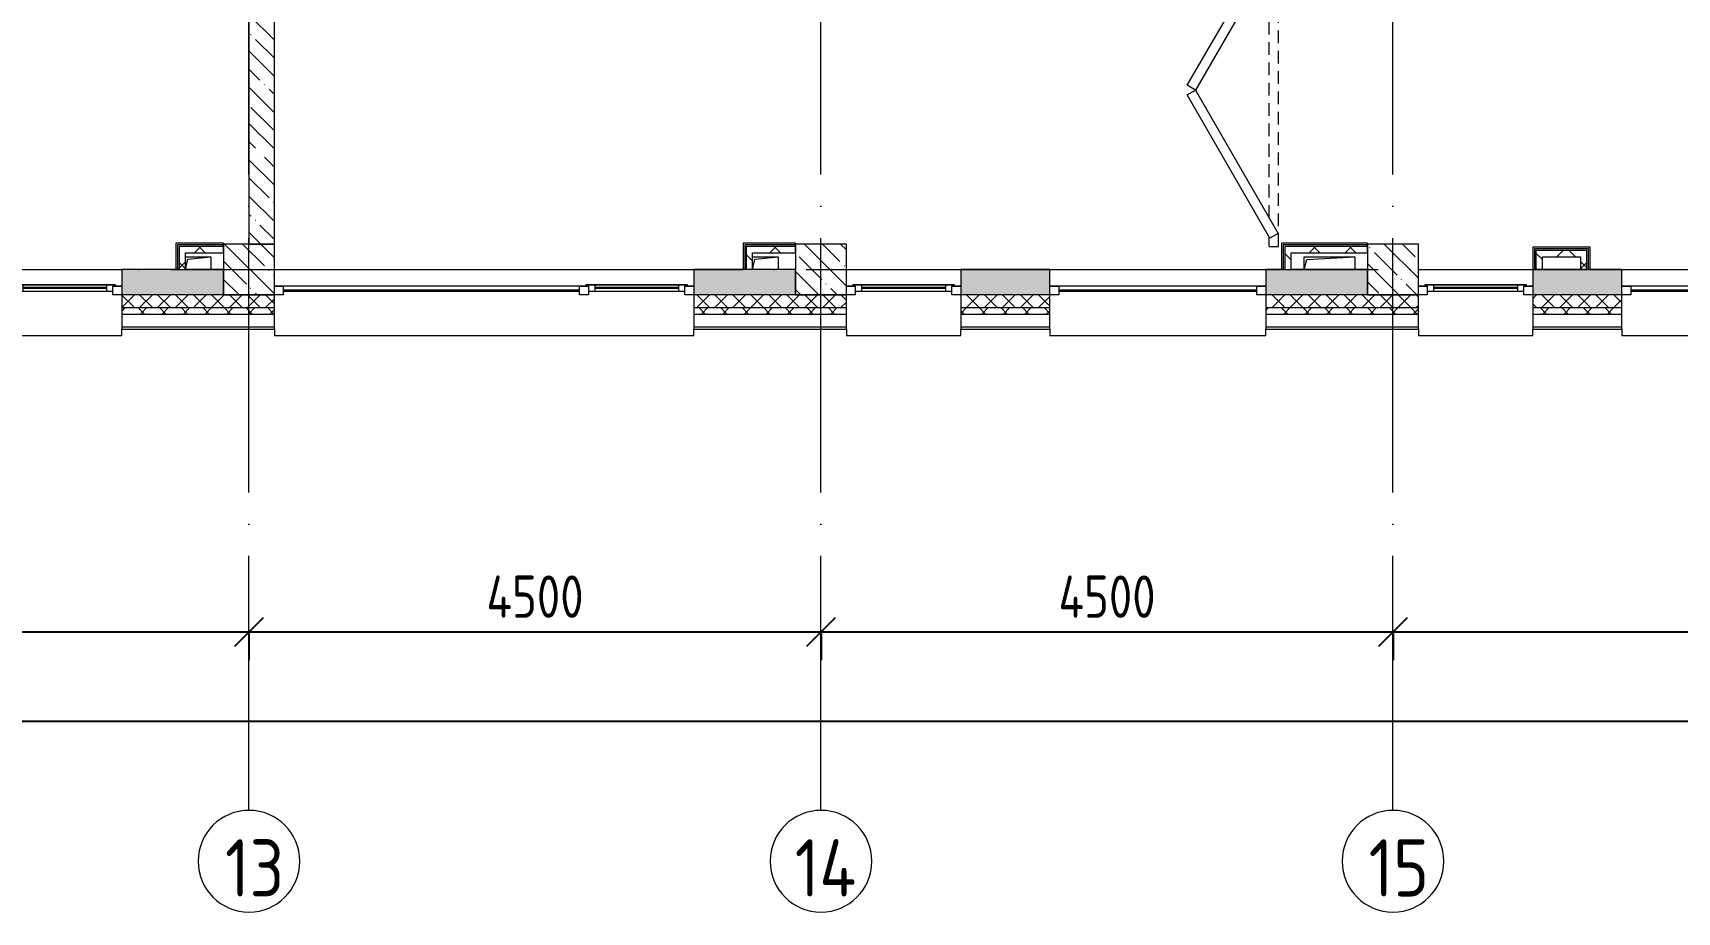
# Model space of a CAD drawing. Header units: millimetres. Extents: x -68946 to 288321, y -402657 to 324925.
# Drawn here: x 52249 to 65184, y -83822 to -76910 of the extents above; entities that cross this region are included whole.
import ezdxf

# ---------------------------------------------------------------- set-up
doc = ezdxf.new("R2010")
doc.units = ezdxf.units.MM
doc.linetypes.add('200_ШТРИХ__ш1_п0_6_', pattern=[160, 100, -60])
doc.linetypes.add('ADSK_Линия сетки', pattern=[2500, 2000, -250, 0, -250])
doc.layers.get('Defpoints').update_dxf_attribs({"color": 250})
for name, color, linetype, lineweight in [('A-____-____-DIMS', 250, 'Continuous', 9), ('A-DETL-GENF-OTLN', 250, 'Continuous', 5), ('A-DOOR-____-OTLN', 250, 'Continuous', 5), ('A-DOOR-FRAM-MCUT', 31, 'Continuous', 5), ('A-FLOR-____-OTLN', 192, 'Continuous', 9), ('A-GLAZ-____-MCUT', 250, 'Continuous', 9), ('A-GLAZ-____-OTLN', 250, 'Continuous', 5), ('A-WALL-____-MCUT', 250, 'Continuous', 13), ('A-WALL-____-PATT', 250, 'Continuous', 13), ('A-WALL-FNSH-MCUT', 250, 'Continuous', 13), ('I-WALL-____-OTLN', 250, 'Continuous', 9), ('S-COLS-____-MCUT', 250, 'Continuous', 25), ('S-COLS-____-OTLN', 250, 'Continuous', 9), ('S-GRID-____-IDEN', 250, 'Continuous', 9), ('S-GRID-____-OTLN', 250, 'Continuous', 9)]:
    doc.layers.add(name, color=color, linetype=linetype, lineweight=lineweight)
doc.styles.add('GOST Common', font='', dxfattribs={"width": 0.9, "height": 350})
doc.styles.get("Standard").update_dxf_attribs({"font": 'ГОСТ тип А.ttf'})
doc.styles.get('GOST Common').set_extended_font_data('GOST Common')
doc.dimstyles.new('А3', dxfattribs={"dimtxt": 333, "dimasz": 222, "dimexe": 222, "dimexo": 111, "dimgap": 111, "dimtad": 1, "dimtoh": 1, "dimdec": 0, "dimrnd": 0.0015, "dimzin": 0, "dimdsep": 46, "dimtxsty": 'Standard', "dimblk": 'OBLIQUE', "dimcen": 0, "dimclrd": 7, "dimclre": 7, "dimclrt": 7, "dimadec": 0, "dimazin": 0, "dimtfac": 1, "dimtdec": 0, "dimtofl": 0, "dimtmove": 0, "dimatfit": 3, "dimfxl": 1, "dimtolj": 1, "dimtzin": 0, "dimarcsym": 0})
pattern_1 = [(135, (-601.3, -122294.79), (-142.5612, -142.5612), []), (135, (-458.73, -122294.79), (-142.5612, -142.5612), [252.016, -50.403, 3.353, -47.05])]
pattern_2 = [(45, (-601.3, -122294.79), (-141.42136, 141.42136), []), (135, (-601.3, -122294.79), (-141.42136, -141.42136), [])]

# ---------------------------------------------------------------- blocks, each defined once
blk = doc.blocks.new('DOR__перегородка__Прямоугольная - Вн_ДПГ_7050х3880h-31766879-АР1_Маркировочный план 2 этажа С1')
at = {"layer": 'A-DOOR-____-OTLN', "linetype": '200_ШТРИХ__ш1_п0_6_'}
for p, q in [((-150, 0), (-7200, 0)), ((-7200, -1474), (-7200, 0)), ((-7190, -75), (-7200, -75)), ((-7125, -1474), (-7125, -112)), ((-5030, -75), (-7040, -75)), ((-6975, -112), (-6975, -75)), ((-6900, -156), (-6900, -75)), ((-6825, -199), (-6825, -75)), ((-4859, -75), (-4880, -75)), ((-2704, -75), (-4709, -75)), ((-2533, -75), (-2554, -75)), ((-377, -75), (-2383, -75)), ((-150, -75), (-227, -75)), ((-150, -75), (-150, 0)), ((-7050, -1474), (-7050, -155)), ((-6975, -1474), (-6975, -199)), ((-6900, -1474), (-6900, -242)), ((-6825, -1474), (-6825, -285)), ((-6825, -1474), (-7200, -1474))]:
    blk.add_line(p, q, dxfattribs=at)
at = {"layer": 'A-DOOR-FRAM-MCUT'}
for p, q in [((-7200, -69), (-7162, -4)), ((-6074, -719), (-7200, -69)), ((-7162, -4), (-6037, -654)), ((-6033, -654), (-4907, -4)), ((-4870, -69), (-5996, -719)), ((-4907, -4), (-4870, -69)), ((-4870, -69), (-4832, -4)), ((-3744, -719), (-4870, -69)), ((-4832, -4), (-3707, -654)), ((-3707, -654), (-2581, -4)), ((-2543, -69), (-3669, -719)), ((-2581, -4), (-2543, -69)), ((-2543, -69), (-2506, -4)), ((-1418, -719), (-2543, -69)), ((-2506, -4), (-1380, -654)), ((-1380, -654), (-254, -4)), ((-217, -69), (-1343, -719)), ((-254, -4), (-217, -69)), ((-6037, -654), (-6074, -719)), ((-5996, -719), (-6033, -654)), ((-3707, -654), (-3744, -719)), ((-3669, -719), (-3707, -654)), ((-1380, -654), (-1418, -719)), ((-1343, -719), (-1380, -654))]:
    blk.add_line(p, q, dxfattribs=at)
blk = doc.blocks.new('Окно_СКБ_1Ст1 - 120_Окно_СКБ_1Ст_900_ОК3л-29018700-АР1_Маркировочный план 2 этажа С1')
at = {"layer": 'A-GLAZ-____-MCUT'}
for p, q in [((-450, -195), (-450, -125)), ((-450, -125), (-380, -125)), ((-380, -125), (-380, -195)), ((380, -195), (380, -125)), ((380, -125), (450, -125)), ((450, -125), (450, -195)), ((-380, -195), (-450, -195)), ((-380, -195), (-400, -195)), ((-400, -195), (-400, -205)), ((-400, -205), (400, -205)), ((400, -205), (-400, -205)), ((380, -155), (-380, -155)), ((-380, -155), (-380, -195)), ((-330, -205), (-330, -155)), ((330, -205), (330, -155)), ((380, -195), (380, -155)), ((450, -195), (380, -195)), ((400, -195), (380, -195)), ((400, -205), (400, -195))]:
    blk.add_line(p, q, dxfattribs=at)
at = {"layer": 'A-GLAZ-____-MCUT', "lineweight": 5}
for p, q in [((-330, -175), (330, -175)), ((330, -185), (-330, -185))]:
    blk.add_line(p, q, dxfattribs=at)
at = {"layer": 'A-GLAZ-____-OTLN'}
for p, q in [((-450, -195), (-400, -195)), ((400, -195), (450, -195))]:
    blk.add_line(p, q, dxfattribs=at)
blk = doc.blocks.new('Окно_СКБ_1Ст1 - 120_Окно_СКБ_1Ст_1700_ОК19Л-29018918-АР1_Маркировочный план 2 этажа С1')
at = {"layer": 'A-GLAZ-____-MCUT'}
for p, q in [((-850, -195), (-850, -125)), ((-850, -125), (-780, -125)), ((-780, -125), (-780, -195)), ((780, -195), (780, -125)), ((780, -125), (850, -125)), ((850, -125), (850, -195)), ((-780, -195), (-850, -195)), ((850, -195), (780, -195))]:
    blk.add_line(p, q, dxfattribs=at)
at = {"layer": 'A-GLAZ-____-MCUT', "lineweight": 5}
for p, q in [((780, -155), (-780, -155)), ((780, -165), (-780, -165))]:
    blk.add_line(p, q, dxfattribs=at)
at = {"layer": 'A-GLAZ-____-OTLN'}
blk.add_line((-850, -195), (850, -195), dxfattribs=at)
blk = doc.blocks.new('Окно_СКБ_2Ст1 - Окно_СКБ_2Ст 3300_ОК2л-29018874-АР1_Маркировочный план 2 этажа С1')
at = {"layer": 'A-GLAZ-____-MCUT'}
for p, q in [((-1650, -195), (-1650, -125)), ((-1650, -125), (-1580, -125)), ((-1580, -125), (-1580, -195)), ((-820, -195), (-820, -125)), ((-820, -125), (-750, -125)), ((-750, -125), (-750, -195)), ((1580, -195), (1580, -125)), ((1580, -125), (1650, -125)), ((1650, -125), (1650, -195)), ((-1580, -195), (-1650, -195)), ((-1580, -195), (-1600, -195)), ((-1600, -195), (-1600, -205)), ((-1600, -205), (-800, -205)), ((-800, -205), (-1600, -205)), ((-820, -155), (-1580, -155)), ((-1580, -155), (-1580, -195)), ((-1530, -205), (-1530, -155)), ((-870, -205), (-870, -155)), ((-820, -195), (-820, -155)), ((-750, -195), (-820, -195)), ((-800, -195), (-820, -195)), ((-800, -205), (-800, -195)), ((1650, -195), (1580, -195))]:
    blk.add_line(p, q, dxfattribs=at)
at = {"layer": 'A-GLAZ-____-MCUT', "lineweight": 5}
for p, q in [((-1530, -175), (-870, -175)), ((-870, -185), (-1530, -185)), ((1580, -155), (-750, -155)), ((1580, -165), (-750, -165))]:
    blk.add_line(p, q, dxfattribs=at)
at = {"layer": 'A-GLAZ-____-OTLN'}
for p, q in [((-1650, -195), (-1600, -195)), ((-800, -195), (1650, -195))]:
    blk.add_line(p, q, dxfattribs=at)
blk = doc.blocks.new('Окно_СКБ_2Ст1 - Окно_СКБ_2Ст 3400-29018936-АР1_Маркировочный план 2 этажа С1')
at = {"layer": 'A-GLAZ-____-MCUT'}
for p, q in [((-1650, -195), (-1650, -125)), ((-1650, -125), (-1580, -125)), ((-1580, -125), (-1580, -195)), ((-820, -195), (-820, -125)), ((-820, -125), (-750, -125)), ((-750, -125), (-750, -195)), ((1580, -195), (1580, -125)), ((1580, -125), (1650, -125)), ((1650, -125), (1650, -195)), ((-1580, -195), (-1650, -195)), ((-1580, -195), (-1600, -195)), ((-1600, -195), (-1600, -205)), ((-1600, -205), (-800, -205)), ((-800, -205), (-1600, -205)), ((-820, -155), (-1580, -155)), ((-1580, -155), (-1580, -195)), ((-1530, -205), (-1530, -155)), ((-870, -205), (-870, -155)), ((-820, -195), (-820, -155)), ((-750, -195), (-820, -195)), ((-800, -195), (-820, -195)), ((-800, -205), (-800, -195)), ((1650, -195), (1580, -195))]:
    blk.add_line(p, q, dxfattribs=at)
at = {"layer": 'A-GLAZ-____-MCUT', "lineweight": 5}
for p, q in [((-1530, -175), (-870, -175)), ((-870, -185), (-1530, -185)), ((1580, -155), (-750, -155)), ((1580, -165), (-750, -165))]:
    blk.add_line(p, q, dxfattribs=at)
at = {"layer": 'A-GLAZ-____-OTLN'}
for p, q in [((-1650, -195), (-1600, -195)), ((-800, -195), (1650, -195))]:
    blk.add_line(p, q, dxfattribs=at)
blk = doc.blocks.new('WNW_Отлив1 - Отлив_металлический 2-28598290-АР1_Маркировочный план 2 этажа С1')
at = {"layer": 'A-GLAZ-____-OTLN'}
for p, q in [((1650, 320), (-1650, 320)), ((-1650, 320), (-1650, 270)), ((1650, 270), (1650, 320))]:
    blk.add_line(p, q, dxfattribs=at)
blk = doc.blocks.new('WNW_Отлив1 - Отлив_металлический 2-28596055-АР1_Маркировочный план 2 этажа С1')
at = {"layer": 'A-GLAZ-____-OTLN'}
for p, q in [((450, 320), (-450, 320)), ((-450, 320), (-450, 270)), ((450, 270), (450, 320))]:
    blk.add_line(p, q, dxfattribs=at)
blk = doc.blocks.new('WNW_Отлив1 - Отлив_металлический 2-28595994-АР1_Маркировочный план 2 этажа С1')
at = {"layer": 'A-GLAZ-____-OTLN'}
for p, q in [((850, 320), (-850, 320)), ((-850, 320), (-850, 270)), ((850, 270), (850, 320))]:
    blk.add_line(p, q, dxfattribs=at)
blk = doc.blocks.new('_Wn_-As_OpeningMEP_floor__Rectangular - _Wn_-As_OpeningMEP_floor__Rectangular-35307840-АР1_Маркировочный план 2 этажа С1')
at = {"layer": 'A-DETL-GENF-OTLN'}
for p, q in [((-100, 0), (-82, 82)), ((-82, 82), (100, 100))]:
    blk.add_line(p, q, dxfattribs=at)
blk = doc.blocks.new('_Wn_-As_OpeningMEP_floor__Rectangular - _Wn_-As_OpeningMEP_floor__Rectangular-V54-АР1_Маркировочный план 2 этажа С1')
at = {"layer": 'A-DETL-GENF-OTLN'}
for p, q in [((-100, 0), (-82, 82)), ((-82, 82), (100, 100))]:
    blk.add_line(p, q, dxfattribs=at)
blk = doc.blocks.new('_Wn_-As_OpeningMEP_floor__Rectangular - _Wn_-As_OpeningMEP_floor__Rectangular-39675501-АР1_Маркировочный план 2 этажа С1')
at = {"layer": 'A-DETL-GENF-OTLN'}
for p, q in [((-200, 0), (-179, 79)), ((-179, 79), (200, 100))]:
    blk.add_line(p, q, dxfattribs=at)
blk = doc.blocks.new('Ось сетки - Круг_Ø8 мм-39983606-АР1_Маркировочный план 2 этажа С1')
at = {"layer": 'S-GRID-____-IDEN'}
for start, end in [(360, 180), (180, 360)]:
    blk.add_arc((0, 0), 4, start, end, dxfattribs=at)
blk = doc.blocks.new('_Oblique')
at = {"color": 0, "linetype": 'ByBlock', "lineweight": -2}
blk.add_line((-0.5, -0.5), (0.5, 0.5), dxfattribs=at)
blk = doc.blocks.new('*D2821')
at = {"layer": 'A-____-____-DIMS', "color": 7, "lineweight": -2, "transparency": 16777216}
for p, q in [((49449, -81620), (53949, -81620)), ((49449, -81631), (49449, -81842)), ((53949, -81631), (53949, -81842))]:
    blk.add_line(p, q, dxfattribs=at)
at = {"layer": 'Defpoints', "color": 0, "transparency": 16777216}
for p in [(49449, -81520), (53949, -81520), (53949, -81620)]:
    blk.add_point(p, dxfattribs=at)
at = {"layer": 'A-____-____-DIMS', "color": 7, "lineweight": -2, "transparency": 16777216, "xscale": 222, "yscale": 222, "zscale": 222, "rotation": 180}
blk.add_blockref('_Oblique', (49449, -81620), dxfattribs=at)
at = {"layer": 'A-____-____-DIMS', "color": 7, "lineweight": -2, "transparency": 16777216, "xscale": 222, "yscale": 222, "zscale": 222}
blk.add_blockref('_Oblique', (53949, -81620), dxfattribs=at)
at = {"layer": 'A-____-____-DIMS', "color": 7, "transparency": 16777216, "insert": (51699, -81342), "char_height": 333, "width": 2.57, "attachment_point": 5}
blk.add_mtext('\\A1;4500', dxfattribs=at)
blk = doc.blocks.new('*D2822')
at = {"layer": 'A-____-____-DIMS', "color": 7, "lineweight": -2, "transparency": 16777216}
for p, q in [((53949, -81620), (58449, -81620)), ((53949, -81631), (53949, -81842)), ((58449, -81631), (58449, -81842))]:
    blk.add_line(p, q, dxfattribs=at)
at = {"layer": 'Defpoints', "color": 0, "transparency": 16777216}
for p in [(53949, -81520), (58449, -81520), (58449, -81620)]:
    blk.add_point(p, dxfattribs=at)
at = {"layer": 'A-____-____-DIMS', "color": 7, "lineweight": -2, "transparency": 16777216, "xscale": 222, "yscale": 222, "zscale": 222, "rotation": 180}
blk.add_blockref('_Oblique', (53949, -81620), dxfattribs=at)
at = {"layer": 'A-____-____-DIMS', "color": 7, "lineweight": -2, "transparency": 16777216, "xscale": 222, "yscale": 222, "zscale": 222}
blk.add_blockref('_Oblique', (58449, -81620), dxfattribs=at)
at = {"layer": 'A-____-____-DIMS', "color": 7, "transparency": 16777216, "insert": (56199, -81342), "char_height": 333, "width": 2.57, "attachment_point": 5}
blk.add_mtext('\\A1;4500', dxfattribs=at)
blk = doc.blocks.new('*D2823')
at = {"layer": 'A-____-____-DIMS', "color": 7, "lineweight": -2, "transparency": 16777216}
for p, q in [((58449, -81620), (62949, -81620)), ((58449, -81631), (58449, -81842)), ((62949, -81631), (62949, -81842))]:
    blk.add_line(p, q, dxfattribs=at)
at = {"layer": 'Defpoints', "color": 0, "transparency": 16777216}
for p in [(58449, -81520), (62949, -81520), (62949, -81620)]:
    blk.add_point(p, dxfattribs=at)
at = {"layer": 'A-____-____-DIMS', "color": 7, "lineweight": -2, "transparency": 16777216, "xscale": 222, "yscale": 222, "zscale": 222, "rotation": 180}
blk.add_blockref('_Oblique', (58449, -81620), dxfattribs=at)
at = {"layer": 'A-____-____-DIMS', "color": 7, "lineweight": -2, "transparency": 16777216, "xscale": 222, "yscale": 222, "zscale": 222}
blk.add_blockref('_Oblique', (62949, -81620), dxfattribs=at)
at = {"layer": 'A-____-____-DIMS', "color": 7, "transparency": 16777216, "insert": (60699, -81342), "char_height": 333, "width": 2.57, "attachment_point": 5}
blk.add_mtext('\\A1;4500', dxfattribs=at)
blk = doc.blocks.new('*D2824')
at = {"layer": 'A-____-____-DIMS', "color": 7, "lineweight": -2, "transparency": 16777216}
for p, q in [((62949, -81620), (68549, -81620)), ((62949, -81631), (62949, -81842)), ((68549, -81631), (68549, -81842))]:
    blk.add_line(p, q, dxfattribs=at)
at = {"layer": 'Defpoints', "color": 0, "transparency": 16777216}
for p in [(62949, -81520), (68549, -81520), (68549, -81620)]:
    blk.add_point(p, dxfattribs=at)
at = {"layer": 'A-____-____-DIMS', "color": 7, "lineweight": -2, "transparency": 16777216, "xscale": 222, "yscale": 222, "zscale": 222, "rotation": 180}
blk.add_blockref('_Oblique', (62949, -81620), dxfattribs=at)
at = {"layer": 'A-____-____-DIMS', "color": 7, "lineweight": -2, "transparency": 16777216, "xscale": 222, "yscale": 222, "zscale": 222}
blk.add_blockref('_Oblique', (68549, -81620), dxfattribs=at)
at = {"layer": 'A-____-____-DIMS', "color": 7, "transparency": 16777216, "insert": (65749, -81342), "char_height": 333, "width": 2.48, "attachment_point": 5}
blk.add_mtext('\\A1;5600', dxfattribs=at)
blk = doc.blocks.new('*D2826')
at = {"layer": 'A-____-____-DIMS', "color": 7, "lineweight": -2, "transparency": 16777216}
for p, q in [((-601, -82320), (68549, -82320)), ((-601, -82331), (-601, -82542)), ((68549, -82331), (68549, -82542))]:
    blk.add_line(p, q, dxfattribs=at)
at = {"layer": 'Defpoints', "color": 0, "transparency": 16777216}
for p in [(-601, -82220), (68549, -82220), (68549, -82320)]:
    blk.add_point(p, dxfattribs=at)
at = {"layer": 'A-____-____-DIMS', "color": 7, "lineweight": -2, "transparency": 16777216, "xscale": 222, "yscale": 222, "zscale": 222, "rotation": 180}
blk.add_blockref('_Oblique', (-601, -82320), dxfattribs=at)
at = {"layer": 'A-____-____-DIMS', "color": 7, "lineweight": -2, "transparency": 16777216, "xscale": 222, "yscale": 222, "zscale": 222}
blk.add_blockref('_Oblique', (68549, -82320), dxfattribs=at)
at = {"layer": 'A-____-____-DIMS', "color": 7, "transparency": 16777216, "insert": (33974, -82042), "char_height": 333, "width": 2.92, "attachment_point": 5}
blk.add_mtext('\\A1;69150', dxfattribs=at)

msp = doc.modelspace()

# ---------------------------------------------------------------- hatches: boundary and pattern name
at = {"layer": 'A-WALL-____-PATT', "lineweight": 15, "true_color": 0x000000}
h = msp.add_hatch(dxfattribs=at)
h.set_pattern_fill('FP_23', color=18, style=0, pattern_type=2)
h.set_pattern_definition(pattern_1)
h.paths.add_polyline_path([(54139.0984, -78569.7878), (54148.7078, -78569.7878), (54148.7078, -71519.7883), (53948.7078, -71519.7883), (53948.7078, -78569.7878)])
h = msp.add_hatch(dxfattribs=at)
h.set_pattern_fill('FP_25', color=18, style=0, pattern_type=2)
h.set_pattern_definition(pattern_2)
h.paths.add_polyline_path([(53448.7078, -78769.7878), (53448.7078, -78587.7528), (53398.7078, -78587.7528), (53398.7078, -78769.7878)])
h = msp.add_hatch(dxfattribs=at)
h.set_pattern_fill('FP_25', color=18, style=0, pattern_type=2)
h.set_pattern_definition(pattern_2)
h.paths.add_polyline_path([(53448.7078, -78637.7528), (53748.6859, -78637.7528), (53748.6859, -78587.7528), (53448.7078, -78587.7528)])
h = msp.add_hatch(dxfattribs=at)
h.set_pattern_fill('FP_25', color=18, style=0, pattern_type=2)
h.set_pattern_definition(pattern_2)
h.paths.add_polyline_path([(57911.2501, -78769.7878), (57911.2501, -78587.7878), (57861.2501, -78587.7878), (57861.2501, -78769.7878)])
h = msp.add_hatch(dxfattribs=at)
h.set_pattern_fill('FP_25', color=18, style=0, pattern_type=2)
h.set_pattern_definition(pattern_2)
h.paths.add_polyline_path([(57911.2501, -78637.7878), (58248.7078, -78637.7878), (58248.7078, -78587.7878), (57911.2501, -78587.7878)])
h = msp.add_hatch(dxfattribs=at)
h.set_pattern_fill('FP_25', color=18, style=0, pattern_type=2)
h.set_pattern_definition(pattern_2)
h.paths.add_polyline_path([(62096.7664, -78769.7878), (62146.7664, -78769.7878), (62146.7664, -78587.7878), (62096.7664, -78587.7878)])
h = msp.add_hatch(dxfattribs=at)
h.set_pattern_fill('FP_25', color=18, style=0, pattern_type=2)
h.set_pattern_definition(pattern_2)
h.paths.add_polyline_path([(62748.7078, -78637.7878), (62748.7078, -78587.7878), (62146.7664, -78587.7878), (62146.7664, -78637.7878), (62697.3339, -78637.7878)])
h = msp.add_hatch(dxfattribs=at)
h.set_pattern_fill('FP_25', color=18, style=0, pattern_type=2)
h.set_pattern_definition(pattern_2)
h.paths.add_polyline_path([(64073.7078, -78769.7878), (64123.7078, -78769.7878), (64123.7078, -78619.3467), (64073.7078, -78619.3467)])
h = msp.add_hatch(dxfattribs=at)
h.set_pattern_fill('FP_25', color=18, style=0, pattern_type=2)
h.set_pattern_definition(pattern_2)
h.paths.add_polyline_path([(64423.7078, -78669.3467), (64473.7078, -78669.3467), (64473.7078, -78619.3467), (64123.7078, -78619.3467), (64123.7078, -78669.3467), (64408.981, -78669.3467)])
h = msp.add_hatch(dxfattribs=at)
h.set_pattern_fill('FP_24', color=18, style=0, pattern_type=2)
h.set_pattern_definition([(50, (-601.3, -122294.8), (364.3679, -31.8783), [38.1, -419.1]), (355, (-601.3, -122294.8), (-70.4859, 382.1133), [30.48, -335.28]), (100.451, (-570.93, -122297.45), (293.885, 350.2334), [32.38, -356.18]), (46.184, (-601.3, -122193.2), (542.1585, -84.0858), [57.15, -628.65]), (96.636, (-556.1, -122200.2), (474.805, 494.8554), [48.57, -534.27]), (351.184, (-601.3, -122193.2), (474.8102, 494.85), [45.72, -502.92]), (21, (-550.5, -122218.6), (303.2285, -204.5305), [38.1, -419.1]), (326, (-550.5, -122218.6), (123.6039, 368.376), [30.48, -335.28]), (71.451, (-525.22, -122235.63), (426.8341, 163.8427), [32.38, -356.18]), (37.5, (-601.29, -122294.79), (6.17665, 169.11015), [16.764, -314.452, 16.764, -323.596, -336.55]), (37.5, (-601.29, -122294.79), (6.17665, 169.11015), [-671.576, 16.764, -319.786]), (7.5, (-601.3, -122294.79), (133.63888, 200.3615), [16.764, -177.292, 16.764, -306.832, -128.27]), (7.5, (-601.3, -122294.79), (133.63888, 200.3615), [-517.652, 16.764, -111.506]), (327.5, (-714.58, -122294.79), (271.18182, -11.45836), [16.764, -110.236, 16.764, -379.476, -525.78]), (327.5, (-714.58, -122294.79), (271.18182, -11.45836), [-523.24, 16.764, -509.016]), (317.5, (-765.38, -122294.8), (296.2585, 50.85285), [16.764, -148.336, 16.764, -246.38, -373.38]), (317.5, (-765.38, -122294.8), (296.2585, 50.85285), [-428.244, 16.764, -356.616])])
h.paths.add_polyline_path([(68402.8242, -78969.7878), (68448.7078, -78969.7878), (68448.7078, -78769.7878), (66448.7078, -78769.7878), (66448.7078, -78969.7878), (67832.2751, -78969.7878)])
h.paths.add_polyline_path([(64408.981, -78969.7878), (64748.7078, -78969.7878), (64748.7078, -78769.7878), (64048.7078, -78769.7878), (64048.7078, -78969.7878)])
h.paths.add_polyline_path([(62697.3339, -78969.7878), (62748.7078, -78969.7878), (62748.7078, -78769.7878), (61948.7078, -78769.7878), (61948.7078, -78969.7878), (62126.7848, -78969.7878)])
h.paths.add_polyline_path([(59548.7078, -78969.7878), (60248.7078, -78969.7878), (60248.7078, -78769.7878), (59548.7078, -78769.7878)])
h.paths.add_polyline_path([(57562.3926, -78969.7878), (58248.7078, -78969.7878), (58248.7078, -78769.7878), (57448.7078, -78769.7878), (57448.7078, -78969.7878)])
h.paths.add_polyline_path([(53748.7078, -78969.7878), (53748.7078, -78769.7878), (52948.7078, -78769.7878), (52948.7078, -78969.7878), (53568.5494, -78969.7878)])
h.paths.add_polyline_path([(49004.1572, -78969.7878), (49248.7078, -78969.7878), (49248.7078, -78769.7878), (48448.7078, -78769.7878), (48448.7078, -78969.7878)])
h.paths.add_polyline_path([(44748.7078, -78969.7878), (44748.7078, -78769.7878), (43948.7078, -78769.7878), (43948.7078, -78969.7878), (44439.7649, -78969.7878)])
h.paths.add_polyline_path([(41587.0198, -78969.7878), (42248.7078, -78969.7878), (42248.7078, -78769.7878), (41548.7078, -78769.7878), (41548.7078, -78969.7878)])
h.paths.add_polyline_path([(40248.7078, -78969.7878), (40248.7078, -78769.7878), (39448.7078, -78769.7878), (39448.7078, -78969.7878), (39875.3727, -78969.7878)])
h.paths.add_polyline_path([(35881.5295, -78969.7878), (36148.7078, -78969.7878), (36148.7078, -78769.7878), (35748.7078, -78769.7878), (35748.7078, -78969.7878)])
h.paths.add_polyline_path([(34948.7078, -78969.7878), (35348.7078, -78969.7878), (35348.7078, -78769.7878), (34948.7078, -78769.7878), (34948.7078, -78814.4683)])
h.paths.add_polyline_path([(31317.1372, -78969.7878), (31648.7078, -78969.7878), (31648.7078, -78769.7878), (30848.7078, -78769.7878), (30848.7078, -78969.7878)])
h.paths.add_polyline_path([(27148.7078, -78969.7878), (27148.7078, -78769.7878), (26348.7078, -78769.7878), (26348.7078, -78969.7878), (26752.745, -78969.7878)])
h.paths.add_polyline_path([(23548.7078, -78969.7878), (24248.7078, -78969.7878), (24248.7078, -78769.7878), (23548.7078, -78769.7878)])
h.paths.add_polyline_path([(22648.7078, -78969.7878), (22648.7078, -78769.7878), (21848.7078, -78769.7878), (21848.7078, -78969.7878), (22188.3528, -78969.7878)])
h.paths.add_polyline_path([(18148.7078, -78969.7878), (18148.7078, -78769.7878), (17348.7078, -78769.7878), (17348.7078, -78969.7878), (17623.9605, -78969.7878)])
h.paths.add_polyline_path([(13059.5683, -78969.7878), (13648.7078, -78969.7878), (13648.7078, -78769.7878), (12848.7078, -78769.7878), (12848.7078, -78969.7878)])
h.paths.add_polyline_path([(9148.7078, -78969.7878), (9148.7078, -78769.7878), (8348.7078, -78769.7878), (8348.7078, -78969.7878), (9065.7251, -78969.7878)])
h.paths.add_polyline_path([(6212.9799, -78969.7878), (6248.7078, -78969.7878), (6248.7078, -78769.7878), (5548.7078, -78769.7878), (5548.7078, -78969.7878)])
h.paths.add_polyline_path([(4648.7078, -78969.7878), (4648.7078, -78769.7878), (3848.7078, -78769.7878), (3848.7078, -78969.7878), (4501.3328, -78969.7878)])
h.paths.add_polyline_path([(148.7078, -78969.7878), (148.7078, -78769.7878), (-401.3141, -78769.7878), (-401.3141, -78969.7878), (-63.0594, -78969.7878)])
h = msp.add_hatch(dxfattribs=at)
h.set_pattern_fill('FP_25', color=18, style=0, pattern_type=2)
h.set_pattern_definition(pattern_2)
h.paths.add_polyline_path([(64473.7078, -78769.7878), (64473.7078, -78669.3467), (64423.7078, -78669.3467), (64423.7078, -78769.7878)])
h = msp.add_hatch(dxfattribs=at)
h.set_pattern_fill('FP_17', color=18, style=0, pattern_type=2)
h.set_pattern_definition([(45, (-601.29, -122294.79), (-70.71068, 70.71068), []), (135, (-601.29, -122294.79), (-70.71068, -70.71068), [])])
h.paths.add_polyline_path([(68402.8242, -79069.7878), (68548.7078, -79069.7878), (68548.7078, -78969.7878), (66448.7078, -78969.7878), (66448.7078, -79069.7878), (67832.2751, -79069.7878)])
h.paths.add_polyline_path([(63148.7078, -79069.7878), (63148.7078, -78969.7878), (61948.7078, -78969.7878), (61948.7078, -79069.7878), (62697.3339, -79069.7878)])
h.paths.add_polyline_path([(64408.981, -79069.7878), (64748.7078, -79069.7878), (64748.7078, -78969.7878), (64048.7078, -78969.7878), (64048.7078, -79069.7878)])
h.paths.add_polyline_path([(57448.7078, -79069.7878), (58648.7078, -79069.7878), (58648.7078, -78969.7878), (57448.7078, -78969.7878)])
h.paths.add_polyline_path([(60248.7078, -79069.7878), (60248.7078, -78969.7878), (59548.7078, -78969.7878), (59548.7078, -79069.7878)])
h.paths.add_polyline_path([(53568.5494, -79069.7878), (54148.7078, -79069.7878), (54148.7078, -78969.7878), (52948.7078, -78969.7878), (52948.7078, -79069.7878), (52998.0004, -79069.7878)])
h.paths.add_polyline_path([(49648.7078, -79069.7878), (49648.7078, -78969.7878), (48448.7078, -78969.7878), (48448.7078, -79069.7878), (49574.7062, -79069.7878)])
h.paths.add_polyline_path([(45148.7078, -79069.7878), (45148.7078, -78969.7878), (43948.7078, -78969.7878), (43948.7078, -79069.7878), (45010.314, -79069.7878)])
h.paths.add_polyline_path([(42248.7078, -79069.7878), (42248.7078, -78969.7878), (41548.7078, -78969.7878), (41548.7078, -79069.7878), (41587.0198, -79069.7878)])
h.paths.add_polyline_path([(39875.3727, -79069.7878), (40648.7078, -79069.7878), (40648.7078, -78969.7878), (39448.7078, -78969.7878), (39448.7078, -79069.7878)])
h.paths.add_polyline_path([(34948.7078, -79069.7878), (36148.7078, -79069.7878), (36148.7078, -78969.7878), (34948.7078, -78969.7878)])
h.paths.add_polyline_path([(31648.7078, -79069.7878), (31648.7078, -78969.7878), (30448.7078, -78969.7878), (30448.7078, -79069.7878), (31317.1372, -79069.7878)])
h.paths.add_polyline_path([(26752.745, -79069.7878), (27148.7078, -79069.7878), (27148.7078, -78969.7878), (25948.7078, -78969.7878), (25948.7078, -79069.7878), (26182.196, -79069.7878)])
h.paths.add_polyline_path([(24248.7078, -79069.7878), (24248.7078, -78969.7878), (23548.7078, -78969.7878), (23548.7078, -79069.7878)])
h.paths.add_polyline_path([(21617.8037, -79069.7878), (22648.7078, -79069.7878), (22648.7078, -78969.7878), (21448.7078, -78969.7878), (21448.7078, -79069.7878)])
h.paths.add_polyline_path([(16948.7078, -79069.7878), (18148.7078, -79069.7878), (18148.7078, -78969.7878), (16948.7078, -78969.7878)])
h.paths.add_polyline_path([(13648.7078, -79069.7878), (13648.7078, -78969.7878), (12448.7078, -78969.7878), (12448.7078, -79069.7878), (13630.1173, -79069.7878)])
h.paths.add_polyline_path([(7948.7078, -79069.7878), (9148.7078, -79069.7878), (9148.7078, -78969.7878), (7948.7078, -78969.7878)])
h.paths.add_polyline_path([(6212.9799, -79069.7878), (6248.7078, -79069.7878), (6248.7078, -78969.7878), (5548.7078, -78969.7878), (5548.7078, -79069.7878)])
h.paths.add_polyline_path([(4501.3328, -79069.7878), (4648.7078, -79069.7878), (4648.7078, -78969.7878), (3448.7078, -78969.7878), (3448.7078, -79069.7878), (3930.7838, -79069.7878)])
h.paths.add_polyline_path([(148.7078, -79069.7878), (148.7078, -78969.7878), (-901.3141, -78969.7878), (-901.3141, -79069.7878), (-63.0594, -79069.7878)])
h = msp.add_hatch(dxfattribs=at)
h.set_pattern_fill('FP_16', color=18, style=0, pattern_type=2)
h.set_pattern_definition([(135, (-601.29, -122294.79), (-84.85281, -84.85281), []), (225, (-601.29, -122294.79), (84.85281, -84.85281), [])])
h.paths.add_polyline_path([(64748.7078, -79119.7878), (64748.7078, -79069.7878), (64048.7078, -79069.7878), (64048.7078, -79119.7878), (64408.981, -79119.7878)])
h.paths.add_polyline_path([(66448.7078, -79119.7878), (68548.7078, -79119.7878), (68548.7078, -79069.7878), (66448.7078, -79069.7878)])
h.paths.add_polyline_path([(63148.7078, -79119.7878), (63148.7078, -79069.7878), (61948.7078, -79069.7878), (61948.7078, -79119.7878), (62697.3339, -79119.7878)])
h.paths.add_polyline_path([(59548.7078, -79119.7878), (60248.7078, -79119.7878), (60248.7078, -79069.7878), (59548.7078, -79069.7878)])
h.paths.add_polyline_path([(58648.7078, -79119.7878), (58648.7078, -79069.7878), (57448.7078, -79069.7878), (57448.7078, -79119.7878), (58132.9416, -79119.7878)])
h.paths.add_polyline_path([(52948.7078, -79119.7878), (54148.7078, -79119.7878), (54148.7078, -79069.7878), (52948.7078, -79069.7878)])
h.paths.add_polyline_path([(49574.7062, -79119.7878), (49648.7078, -79119.7878), (49648.7078, -79069.7878), (48448.7078, -79069.7878), (48448.7078, -79119.7878), (49004.1572, -79119.7878)])
h.paths.add_polyline_path([(43948.7078, -79119.7878), (45148.7078, -79119.7878), (45148.7078, -79069.7878), (43948.7078, -79069.7878)])
h.paths.add_polyline_path([(42248.7078, -79119.7878), (42248.7078, -79069.7878), (41548.7078, -79069.7878), (41548.7078, -79119.7878), (41587.0198, -79119.7878)])
h.paths.add_polyline_path([(40445.9217, -79119.7878), (40648.7078, -79119.7878), (40648.7078, -79069.7878), (39448.7078, -79069.7878), (39448.7078, -79119.7878), (39875.3727, -79119.7878)])
h.paths.add_polyline_path([(36148.7078, -79119.7878), (36148.7078, -79069.7878), (34948.7078, -79069.7878), (34948.7078, -79119.7878), (35881.5295, -79119.7878)])
h.paths.add_polyline_path([(31648.7078, -79119.7878), (31648.7078, -79069.7878), (30448.7078, -79069.7878), (30448.7078, -79119.7878), (31317.1372, -79119.7878)])
h.paths.add_polyline_path([(27148.7078, -79119.7878), (27148.7078, -79069.7878), (25948.7078, -79069.7878), (25948.7078, -79119.7878), (26752.745, -79119.7878)])
h.paths.add_polyline_path([(24248.7078, -79119.7878), (24248.7078, -79069.7878), (23548.7078, -79069.7878), (23548.7078, -79119.7878)])
h.paths.add_polyline_path([(22188.3528, -79119.7878), (22648.7078, -79119.7878), (22648.7078, -79069.7878), (21448.7078, -79069.7878), (21448.7078, -79119.7878), (21617.8037, -79119.7878)])
h.paths.add_polyline_path([(18148.7078, -79119.7878), (18148.7078, -79069.7878), (16948.7078, -79069.7878), (16948.7078, -79119.7878), (17623.9605, -79119.7878)])
h.paths.add_polyline_path([(13648.7078, -79119.7878), (13648.7078, -79069.7878), (12448.7078, -79069.7878), (12448.7078, -79119.7878), (13630.1173, -79119.7878)])
h.paths.add_polyline_path([(9148.7078, -79119.7878), (9148.7078, -79069.7878), (7948.7078, -79069.7878), (7948.7078, -79119.7878), (9065.7251, -79119.7878)])
h.paths.add_polyline_path([(5548.7078, -79119.7878), (6248.7078, -79119.7878), (6248.7078, -79069.7878), (5548.7078, -79069.7878)])
h.paths.add_polyline_path([(3930.7838, -79119.7878), (4648.7078, -79119.7878), (4648.7078, -79069.7878), (3448.7078, -79069.7878), (3448.7078, -79119.7878)])
h.paths.add_polyline_path([(-951.3141, -79119.7878), (148.7078, -79119.7878), (148.7078, -79069.7878), (-951.3141, -79069.7878)])
at = {"layer": 'S-COLS-____-OTLN', "lineweight": 5, "true_color": 0x000000}
h = msp.add_hatch(dxfattribs=at)
h.set_pattern_fill('FP_23', color=18, style=0, pattern_type=2)
h.set_pattern_definition(pattern_1)
h.paths.add_polyline_path([(53748.7078, -78969.7878), (54148.7078, -78969.7878), (54148.7078, -78569.7878), (53748.7078, -78569.7878), (53748.7078, -78769.7878)])
h = msp.add_hatch(dxfattribs=at)
h.set_pattern_fill('FP_23', color=18, style=0, pattern_type=2)
h.set_pattern_definition(pattern_1)
h.paths.add_polyline_path([(58248.7078, -78969.7878), (58648.7078, -78969.7878), (58648.7078, -78569.7878), (58248.7078, -78569.7878), (58248.7078, -78814.4683)])
h = msp.add_hatch(dxfattribs=at)
h.set_pattern_fill('FP_23', color=18, style=0, pattern_type=2)
h.set_pattern_definition(pattern_1)
h.paths.add_polyline_path([(62748.7078, -78969.7878), (63148.7078, -78969.7878), (63148.7078, -78569.7878), (62748.7078, -78569.7878), (62748.7078, -78814.4683)])

# ---------------------------------------------------------------- linework, layer by layer
at = {"layer": 'A-FLOR-____-OTLN', "color": 18, "lineweight": 5, "true_color": 0x000000}
for p, q in [((53448.7078, -78669.3467), (53648.7078, -78669.3467)), ((53648.7078, -78769.3467), (53448.7078, -78769.3467)), ((53648.7078, -78669.3467), (53648.7078, -78769.3467)), ((57911.2501, -78669.3467), (58111.1689, -78669.3467)), ((58111.1689, -78769.3467), (57911.2501, -78769.3467)), ((58111.1689, -78669.3467), (58111.1689, -78769.3467)), ((62248.7078, -78769.3467), (62248.7078, -78669.3467)), ((62248.7078, -78669.3467), (62648.7078, -78669.3467)), ((62648.7078, -78769.3467), (62248.7078, -78769.3467)), ((62648.7078, -78669.3467), (62648.7078, -78769.3467))]:
    msp.add_line(p, q, dxfattribs=at)
at = {"layer": 'A-WALL-____-MCUT', "color": 18, "lineweight": 15, "true_color": 0x000000}
for p, q in [((53948.7078, -71519.7883), (53948.7078, -78569.7878)), ((54148.7078, -78569.7878), (54148.7078, -71519.7883)), ((53386.2078, -78575.2528), (53386.2078, -78769.7878)), ((53748.6859, -78575.2528), (53386.2078, -78575.2528)), ((53398.7078, -78587.7528), (53398.7078, -78769.7878)), ((53748.6859, -78587.7528), (53398.7078, -78587.7528)), ((53448.7078, -78769.7878), (53448.7078, -78637.7528)), ((53448.7078, -78637.7528), (53748.6859, -78637.7528)), ((53748.6859, -78637.7528), (53748.6859, -78587.7528)), ((53948.7078, -78569.7878), (54148.7078, -78569.7878)), ((57848.7501, -78575.2878), (57848.7501, -78769.7878)), ((58248.7078, -78575.2878), (57848.7501, -78575.2878)), ((57861.2501, -78587.7878), (57861.2501, -78769.7878)), ((58248.7078, -78587.7878), (57861.2501, -78587.7878)), ((57911.2501, -78769.7878), (57911.2501, -78637.7878)), ((57911.2501, -78637.7878), (58248.7078, -78637.7878)), ((58248.7078, -78637.7878), (58248.7078, -78587.7878)), ((62084.2664, -78575.2878), (62084.2664, -78769.7878)), ((62748.7078, -78575.2878), (62084.2664, -78575.2878)), ((62096.7664, -78587.7878), (62096.7664, -78769.7878)), ((62748.7078, -78587.7878), (62096.7664, -78587.7878)), ((62146.7664, -78769.7878), (62146.7664, -78637.7878)), ((62146.7664, -78637.7878), (62748.7078, -78637.7878)), ((62748.7078, -78637.7878), (62748.7078, -78587.7878)), ((64061.2078, -78606.8467), (64061.2078, -78769.7878)), ((64486.2078, -78606.8467), (64061.2078, -78606.8467)), ((64073.7078, -78619.3467), (64073.7078, -78769.7878)), ((64473.7078, -78619.3467), (64073.7078, -78619.3467)), ((64473.7078, -78769.7878), (64473.7078, -78619.3467)), ((64486.2078, -78769.7878), (64486.2078, -78606.8467)), ((53398.7078, -78769.7878), (52948.7078, -78769.7878)), ((52948.7078, -78769.7878), (52948.7078, -78969.7878)), ((53398.7078, -78769.7878), (53448.7078, -78769.7878)), ((53748.7078, -78769.7878), (53448.7078, -78769.7878)), ((53748.7078, -78969.7878), (53748.7078, -78769.7878)), ((58248.7078, -78769.7878), (57448.7078, -78769.7878)), ((57448.7078, -78769.7878), (57448.7078, -78969.7878)), ((58248.7078, -78969.7878), (58248.7078, -78769.7878)), ((60248.7078, -78769.7878), (59548.7078, -78769.7878)), ((59548.7078, -78769.7878), (59548.7078, -78969.7878)), ((60248.7078, -78969.7878), (60248.7078, -78769.7878)), ((62096.7664, -78769.7878), (61948.7078, -78769.7878)), ((61948.7078, -78769.7878), (61948.7078, -78969.7878)), ((62096.7664, -78769.7878), (62146.7664, -78769.7878)), ((62748.7078, -78769.7878), (62146.7664, -78769.7878)), ((62748.7078, -78969.7878), (62748.7078, -78769.7878)), ((64748.7078, -78769.7878), (64048.7078, -78769.7878)), ((64048.7078, -78769.7878), (64048.7078, -78969.7878)), ((64123.7078, -78769.7878), (64123.7078, -78669.3467)), ((64123.7078, -78669.3467), (64423.7078, -78669.3467)), ((64423.7078, -78669.3467), (64423.7078, -78769.7878)), ((64748.7078, -78969.7878), (64748.7078, -78769.7878)), ((52948.7078, -78969.7878), (52948.7078, -79119.7878)), ((53748.7078, -78969.7878), (52948.7078, -78969.7878)), ((54148.7078, -78969.7878), (53748.7078, -78969.7878)), ((54148.7078, -79119.7878), (54148.7078, -78969.7878)), ((57448.7078, -78969.7878), (57448.7078, -79119.7878)), ((58248.7078, -78969.7878), (57448.7078, -78969.7878)), ((58648.7078, -78969.7878), (58248.7078, -78969.7878)), ((58648.7078, -79119.7878), (58648.7078, -78969.7878)), ((59548.7078, -78969.7878), (59548.7078, -79119.7878)), ((60248.7078, -78969.7878), (59548.7078, -78969.7878)), ((60248.7078, -79119.7878), (60248.7078, -78969.7878)), ((61948.7078, -78969.7878), (61948.7078, -79119.7878)), ((62748.7078, -78969.7878), (61948.7078, -78969.7878)), ((63148.7078, -78969.7878), (62748.7078, -78969.7878)), ((63148.7078, -79119.7878), (63148.7078, -78969.7878)), ((64048.7078, -78969.7878), (64048.7078, -79119.7878)), ((64748.7078, -78969.7878), (64048.7078, -78969.7878)), ((64748.7078, -79119.7878), (64748.7078, -78969.7878)), ((52948.7078, -79069.7878), (54148.7078, -79069.7878)), ((52948.7078, -79119.7878), (54148.7078, -79119.7878)), ((57448.7078, -79069.7878), (58648.7078, -79069.7878)), ((57448.7078, -79119.7878), (58648.7078, -79119.7878)), ((59548.7078, -79069.7878), (60248.7078, -79069.7878)), ((59548.7078, -79119.7878), (60248.7078, -79119.7878)), ((61948.7078, -79069.7878), (63148.7078, -79069.7878)), ((61948.7078, -79119.7878), (63148.7078, -79119.7878)), ((64048.7078, -79069.7878), (64748.7078, -79069.7878)), ((64048.7078, -79119.7878), (64748.7078, -79119.7878)), ((52948.7078, -79219.7878), (54148.7078, -79219.7878)), ((57448.7078, -79219.7878), (58648.7078, -79219.7878)), ((59548.7078, -79219.7878), (60248.7078, -79219.7878)), ((61948.7078, -79219.7878), (63148.7078, -79219.7878)), ((64048.7078, -79219.7878), (64748.7078, -79219.7878))]:
    msp.add_line(p, q, dxfattribs=at)
at = {"layer": 'A-WALL-FNSH-MCUT', "lineweight": 15}
for p, q in [((53373.7078, -78562.7528), (53373.7078, -78769.7878)), ((53748.6859, -78562.7528), (53373.7078, -78562.7528)), ((53748.6859, -78587.7528), (53748.6859, -78562.7528)), ((57836.2501, -78562.7878), (57836.2501, -78769.7878)), ((58248.7078, -78562.7878), (57836.2501, -78562.7878)), ((58248.7078, -78587.7878), (58248.7078, -78562.7878)), ((62071.7664, -78562.7878), (62071.7664, -78769.7878)), ((62748.7078, -78562.7878), (62071.7664, -78562.7878)), ((62748.7078, -78587.7878), (62748.7078, -78562.7878)), ((64048.7078, -78594.3467), (64048.7078, -78769.7878)), ((64498.7078, -78594.3467), (64048.7078, -78594.3467)), ((64498.7078, -78769.7878), (64498.7078, -78594.3467)), ((52948.7078, -79119.7878), (52948.7078, -79239.7878)), ((54148.7078, -79239.7878), (54148.7078, -79119.7878)), ((57448.7078, -79119.7878), (57448.7078, -79239.7878)), ((58648.7078, -79239.7878), (58648.7078, -79119.7878)), ((59548.7078, -79119.7878), (59548.7078, -79239.7878)), ((60248.7078, -79239.7878), (60248.7078, -79119.7878)), ((61948.7078, -79119.7878), (61948.7078, -79239.7878)), ((63148.7078, -79239.7878), (63148.7078, -79119.7878)), ((64048.7078, -79119.7878), (64048.7078, -79239.7878)), ((64748.7078, -79239.7878), (64748.7078, -79119.7878)), ((52948.7078, -79239.7878), (54148.7078, -79239.7878)), ((57448.7078, -79239.7878), (58648.7078, -79239.7878)), ((59548.7078, -79239.7878), (60248.7078, -79239.7878)), ((61948.7078, -79239.7878), (63148.7078, -79239.7878)), ((64048.7078, -79239.7878), (64748.7078, -79239.7878))]:
    msp.add_line(p, q, dxfattribs=at)
at = {"layer": 'I-WALL-____-OTLN', "color": 18, "lineweight": 15, "true_color": 0x000000}
for p, q in [((49648.7078, -78769.7878), (52948.7078, -78769.7878)), ((54148.7078, -78769.7878), (57448.7078, -78769.7878)), ((58648.7078, -78769.7878), (59548.7078, -78769.7878)), ((60248.7078, -78769.7878), (61948.7078, -78769.7878)), ((63148.7078, -78769.7878), (64048.7078, -78769.7878)), ((64748.7078, -78769.7878), (66448.7078, -78769.7878))]:
    msp.add_line(p, q, dxfattribs=at)
at = {"layer": 'S-COLS-____-MCUT', "color": 18, "lineweight": 5, "true_color": 0x000000}
for p, q in [((54148.7078, -78569.7878), (53748.7078, -78569.7878)), ((53748.7078, -78569.7878), (53748.7078, -78769.7878)), ((54148.7078, -78969.7878), (54148.7078, -78569.7878)), ((58648.7078, -78569.7878), (58248.7078, -78569.7878)), ((58248.7078, -78569.7878), (58248.7078, -78769.7878)), ((58648.7078, -78969.7878), (58648.7078, -78569.7878)), ((63148.7078, -78569.7878), (62748.7078, -78569.7878)), ((62748.7078, -78569.7878), (62748.7078, -78769.7878)), ((63148.7078, -78969.7878), (63148.7078, -78569.7878)), ((53748.7078, -78969.7878), (54148.7078, -78969.7878)), ((58248.7078, -78969.7878), (58648.7078, -78969.7878)), ((62748.7078, -78969.7878), (63148.7078, -78969.7878))]:
    msp.add_line(p, q, dxfattribs=at)
at = {"layer": 'S-COLS-____-OTLN', "color": 18, "lineweight": 5, "true_color": 0x000000}
for p, q in [((53748.7078, -78769.7878), (53748.7078, -78969.7878)), ((58248.7078, -78769.7878), (58248.7078, -78969.7878)), ((62748.7078, -78769.7878), (62748.7078, -78969.7878))]:
    msp.add_line(p, q, dxfattribs=at)
at = {"layer": 'S-GRID-____-OTLN', "color": 18, "linetype": 'ADSK_Линия сетки', "true_color": 0x000000}
for p, q in [((53948.7078, -83022.3092), (53948.7078, -61092.7832)), ((58448.7078, -83022.3092), (58448.7078, -61092.7832)), ((62948.7078, -83022.3092), (62948.7078, -61092.7832)), ((-4170.8434, -78769.7878), (72672.5335, -78769.7878))]:
    msp.add_line(p, q, dxfattribs=at)

# ---------------------------------------------------------------- block references
at = {"layer": 'A-DOOR-____-OTLN', "color": 18, "true_color": 0x000000, "rotation": 269.9999999999999}
msp.add_blockref('DOR__перегородка__Прямоугольная - Вн_ДПГ_7050х3880h-31766879-АР1_Маркировочный план 2 этажа С1', (62048.7178, -78739.7883), dxfattribs=at)
at = {"layer": 'A-GLAZ-____-OTLN', "color": 18, "true_color": 0x000000}
for name, p in [('_Wn_-As_OpeningMEP_floor__Rectangular - _Wn_-As_OpeningMEP_floor__Rectangular-35307840-АР1_Маркировочный план 2 этажа С1', (53548.7078, -78769.3467)), ('_Wn_-As_OpeningMEP_floor__Rectangular - _Wn_-As_OpeningMEP_floor__Rectangular-V54-АР1_Маркировочный план 2 этажа С1', (58011.1689, -78769.3467)), ('_Wn_-As_OpeningMEP_floor__Rectangular - _Wn_-As_OpeningMEP_floor__Rectangular-39675501-АР1_Маркировочный план 2 этажа С1', (62448.7078, -78769.3467))]:
    msp.add_blockref(name, p, dxfattribs=at)
at = {"layer": 'A-GLAZ-____-OTLN', "color": 18, "true_color": 0x000000, "rotation": 180}
for name, p in [('Окно_СКБ_2Ст1 - Окно_СКБ_2Ст 3400-29018936-АР1_Маркировочный план 2 этажа С1', (51298.7078, -79094.7878)), ('Окно_СКБ_2Ст1 - Окно_СКБ_2Ст 3300_ОК2л-29018874-АР1_Маркировочный план 2 этажа С1', (55798.7078, -79094.7878)), ('Окно_СКБ_1Ст1 - 120_Окно_СКБ_1Ст_900_ОК3л-29018700-АР1_Маркировочный план 2 этажа С1', (59098.7078, -79094.7878)), ('Окно_СКБ_1Ст1 - 120_Окно_СКБ_1Ст_1700_ОК19Л-29018918-АР1_Маркировочный план 2 этажа С1', (61098.7078, -79094.7878)), ('Окно_СКБ_1Ст1 - 120_Окно_СКБ_1Ст_900_ОК3л-29018700-АР1_Маркировочный план 2 этажа С1', (63598.7078, -79094.7878)), ('Окно_СКБ_1Ст1 - 120_Окно_СКБ_1Ст_1700_ОК19Л-29018918-АР1_Маркировочный план 2 этажа С1', (65598.7078, -79094.7878)), ('WNW_Отлив1 - Отлив_металлический 2-28598290-АР1_Маркировочный план 2 этажа С1', (51298.7078, -78969.7878)), ('WNW_Отлив1 - Отлив_металлический 2-28598290-АР1_Маркировочный план 2 этажа С1', (55798.7078, -78969.7878)), ('WNW_Отлив1 - Отлив_металлический 2-28596055-АР1_Маркировочный план 2 этажа С1', (59098.7078, -78969.7878)), ('WNW_Отлив1 - Отлив_металлический 2-28595994-АР1_Маркировочный план 2 этажа С1', (61098.7078, -78969.7878)), ('WNW_Отлив1 - Отлив_металлический 2-28596055-АР1_Маркировочный план 2 этажа С1', (63598.7078, -78969.7878)), ('WNW_Отлив1 - Отлив_металлический 2-28595994-АР1_Маркировочный план 2 этажа С1', (65598.7078, -78969.7878))]:
    msp.add_blockref(name, p, dxfattribs=at)
at = {"layer": 'S-GRID-____-IDEN', "color": 18, "true_color": 0x000000, "xscale": 99.99999999999993, "yscale": 99.99999999999993, "zscale": 99.99999999999993}
for p in [(53948.7078, -83422.3092), (58448.7078, -83422.3092), (62948.7078, -83422.3092)]:
    msp.add_blockref('Ось сетки - Круг_Ø8 мм-39983606-АР1_Маркировочный план 2 этажа С1', p, dxfattribs=at)

# ---------------------------------------------------------------- texts
at = {"layer": 'S-GRID-____-IDEN', "color": 18, "true_color": 0x000000, "char_height": 450, "attachment_point": 1, "style": 'GOST Common'}
for s, insert, width in [('13', (53760.2272, -83249.7759), 454.556812), ('14', (58242.6772, -83249.7759), 497.847937), ('15', (62757.5271, -83249.7759), 461.772)]:
    msp.add_mtext(s, dxfattribs=dict(at, insert=insert, width=width))

# ---------------------------------------------------------------- dimensions: what is measured, and where the dimension line sits
at = {"layer": 'A-____-____-DIMS', "color": 18, "true_color": 0x000000}
for base, p1, p2, picture, middle in [((53948.7078, -81619.9298), (49448.7078, -81519.9449), (53948.7078, -81519.9449), '*D2821', (51698.7078, -81342.4298)), ((58448.7078, -81619.9298), (53948.7078, -81519.9449), (58448.7078, -81519.9449), '*D2822', (56198.7078, -81342.4298)), ((62948.7078, -81619.9298), (58448.7078, -81519.9449), (62948.7078, -81519.9449), '*D2823', (60698.7078, -81342.4298)), ((68548.7078, -81619.9298), (62948.7078, -81519.9449), (68548.7078, -81519.9449), '*D2824', (65748.7078, -81342.4298)), ((68548.7078, -82319.9298), (-601.2922, -82219.9449), (68548.7078, -82219.9449), '*D2826', (33973.7078, -82042.4298))]:
    dim = msp.add_linear_dim(base=base, p1=p1, p2=p2, dimstyle='А3', dxfattribs=at)
    dim.commit()
    dim.dimension.update_dxf_attribs({"geometry": picture, "text_midpoint": middle})

doc.saveas('drawing.dxf')
